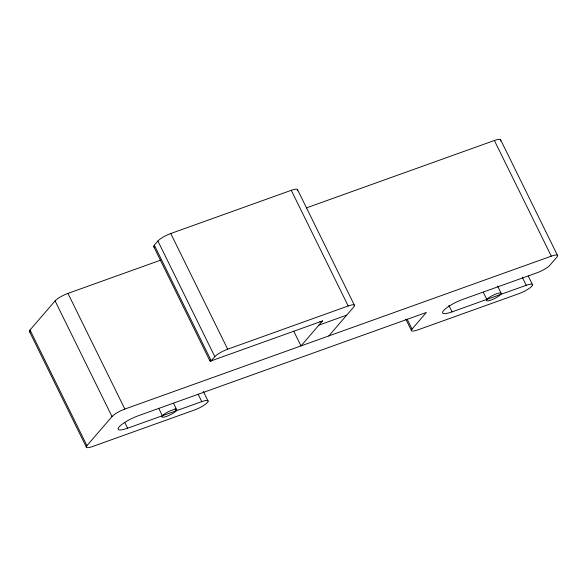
<?xml version="1.0" encoding="UTF-8"?>
<svg xmlns="http://www.w3.org/2000/svg" width="587" height="587" viewBox="0 0 587 587"><rect width="100%" height="100%" fill="white"/><g stroke="black" fill="none" stroke-linecap="round" stroke-linejoin="round"><path stroke-width="0.88" d="M210.021 360.117L210.498 361.46L214.827 356.676A11.014 2.421 -26.2 0 1 227.675 349.192L348.194 305.981A11.014 2.421 -26.2 0 1 353.88 306.818L328.808 335.94M30.201 331.971A11.014 2.421 -26.2 0 1 30.018 330.004L55.09 300.882A11.014 2.421 -26.2 0 1 67.945 293.397L160.735 260.129M154.513 247.134A11.014 2.421 -26.2 0 1 154.33 245.168L157.91 241.008A11.014 2.421 -26.2 0 1 170.758 233.523L291.277 190.313A11.014 2.421 -26.2 0 1 297.249 190.79M30.018 330.004L86.935 445.672L112.007 416.55A11.014 2.421 -26.2 0 1 124.855 409.066L551.296 256.159A11.014 2.421 -26.2 0 1 556.982 256.996L549.821 265.317A11.014 2.421 -26.2 0 1 536.966 272.801L462.805 299.392A16.517 3.632 -26.2 0 0 443.523 310.618A16.517 3.632 -26.2 0 0 452.056 311.873L526.223 285.282A11.014 2.421 -26.2 0 1 531.91 286.118A11.014 2.421 -26.2 0 1 519.055 293.603L417.709 329.938A11.014 2.421 -26.2 0 1 412.023 329.102L407.18 319.262M319.754 321.654A11.014 4.923 70.3 0 0 322.483 320.95L300.992 345.912L293.727 331.141M412.023 329.102L426.353 312.46L138.341 415.735A16.517 3.632 -26.2 0 0 119.066 426.962A16.517 3.632 -26.2 0 0 127.599 428.216L201.759 401.625A11.014 2.421 -26.2 0 1 207.446 402.462A11.014 2.421 -26.2 0 1 194.598 409.946L92.621 446.509A11.014 2.421 -26.2 0 1 86.935 445.672M306.385 207.901L494.379 140.491A11.014 2.421 -26.2 0 1 500.351 140.968M322.483 320.95L211.239 360.836L154.33 245.168M318.902 325.11L346.719 315.138M500.733 140.029L557.65 255.697M494.379 140.491L551.296 256.159M528.227 275.985L532.578 284.82M522.181 277.079L526.223 285.282M497.622 286.118L501.225 293.449A8.262 1.812 -26.2 0 1 490.101 300.368A8.262 1.812 -26.2 0 1 489.991 296.934A8.262 1.812 -26.2 0 1 501.225 293.449M483.262 292.179L486.821 299.407M448.894 305.445L452.056 311.873M405.822 319.159L411.355 330.4M297.631 189.85L354.548 305.519M291.277 190.313L348.194 305.981M170.758 233.523L227.675 349.192M157.91 241.008L214.827 356.676M153.662 246.467L210.073 361.218M203.373 391.522L208.114 401.163M198.127 394.237L201.759 401.625M173.561 403.276L176.768 409.792A8.262 1.812 -26.2 0 1 165.637 416.704A8.262 1.812 -26.2 0 1 165.534 413.27A8.262 1.812 -26.2 0 1 176.768 409.792M175.08 408.354L176.269 410.761M158.806 408.523L162.357 415.75M67.945 293.397L124.855 409.066M124.833 422.589L127.599 428.216M55.09 300.882L112.007 416.55M29.35 331.303L86.267 446.971"/></g></svg>
